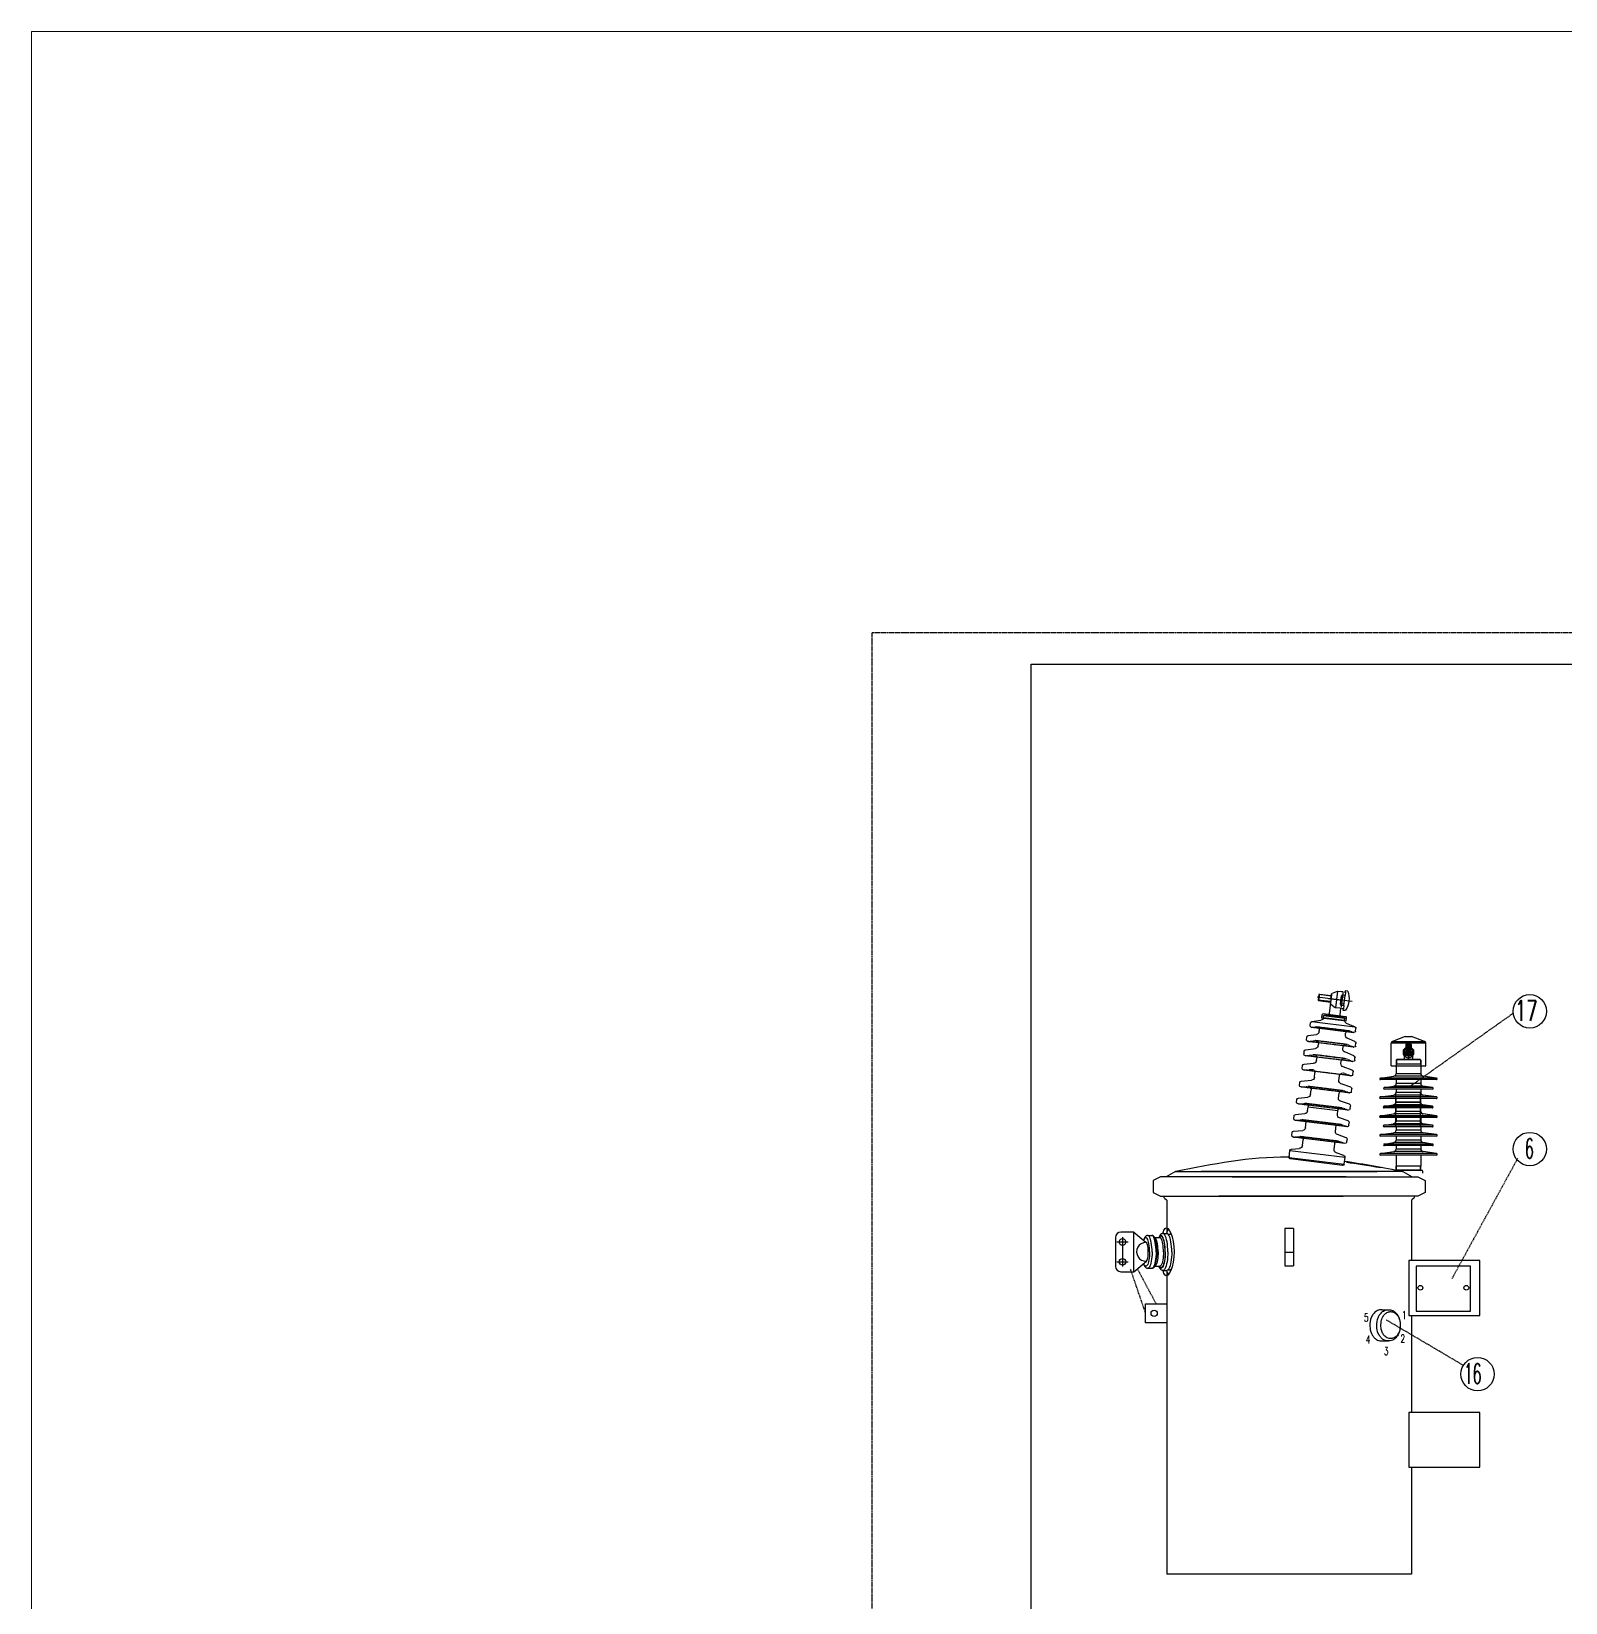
# Model space of a CAD drawing. Extents: x 4438 to 384502, y -178203 to -21188.
# Drawn here: x 372176 to 374101, y -173064 to -171093 of the extents above; entities that cross this region are included whole.
import ezdxf

# ---------------------------------------------------------------- set-up
doc = ezdxf.new("R2010")
doc.units = 0
doc.header["$LTSCALE"] = 8
doc.header["$MEASUREMENT"] = 0
doc.linetypes.add('ACAD_ISO04W100', pattern=[30, 24, -3, 0, -3])
doc.linetypes.add('HIDDEN', pattern=[0.375, 0.25, -0.125])
doc.layers.get('0').update_dxf_attribs({"linetype": 'CONTINUOUS'})
for name, color, linetype in [('CEN', 1, 'ACAD_ISO04W100'), ('DEFAULT_2', 8, 'HIDDEN'), ('PL', 5, 'CONTINUOUS')]:
    doc.layers.add(name, color=color, linetype=linetype)
doc.layers.add('细', color=7, linetype='CONTINUOUS', lineweight=20)
doc.styles.get("Standard").update_dxf_attribs({"font": 'txt.shx', "width": 0.5, "bigfont": 'intecad.shx'})

# ---------------------------------------------------------------- blocks, each defined once
blk = doc.blocks.new('8')
at = {"color": 7, "linetype": 'Continuous'}
for p, q in [((3524.1, -370.5), (3524.1, -365.8)), ((3526.4, -362.8), (3542.2, -358.6)), ((3605.1, -362.8), (3526.4, -362.8)), ((3546.3, -353.2), (3546.3, -350.2)), ((3546.3, -350.2), (3585.2, -350.2)), ((3585.2, -353.2), (3546.3, -353.2)), ((3547.8, -348.7), (3583.7, -348.7)), ((3585.2, -353.2), (3585.2, -350.2)), ((3605.1, -362.8), (3589.3, -358.6)), ((3607.4, -370.5), (3607.4, -365.8)), ((3520.8, -396.7), (3520.8, -391.9)), ((3523.1, -389), (3537.5, -385.1)), ((3527.1, -373.6), (3604.4, -373.6)), ((3541.6, -379.7), (3541.6, -377.1)), ((3589.9, -379.7), (3589.9, -377.1)), ((3608.5, -389), (3594, -385.1)), ((3610.7, -396.7), (3610.7, -391.9)), ((3519.4, -422.8), (3519.4, -418.1)), ((3521.7, -415.1), (3539.1, -410.4)), ((3522.4, -425.9), (3609.1, -425.9)), ((3523.8, -399.7), (3607.7, -399.7)), ((3543.3, -405.1), (3543.3, -401.9)), ((3543.3, -432.2), (3543.3, -427.7)), ((3588.2, -405.1), (3588.2, -401.9)), ((3588.2, -432.2), (3588.2, -427.7)), ((3609.8, -415.1), (3592.4, -410.4)), ((3612.1, -422.8), (3612.1, -418.1)), ((3519.4, -449), (3519.4, -444.3)), ((3521.8, -441.3), (3538.8, -437.7)), ((3522.4, -452), (3609.1, -452)), ((3543.3, -463.1), (3543.3, -454.6)), ((3588.2, -463.1), (3588.2, -454.6)), ((3609.7, -441.3), (3592.7, -437.7)), ((3612.1, -449), (3612.1, -444.3)), ((3518, -480.1), (3518, -475.5)), ((3520.4, -472.5), (3538.8, -468.6)), ((3521.1, -483.2), (3610.5, -483.2)), ((3611.1, -472.5), (3592.7, -468.6)), ((3613.5, -480.1), (3613.5, -475.5)), ((3516.7, -511.3), (3516.7, -506.6)), ((3519.1, -503.6), (3535.7, -500.1)), ((3540.1, -494.7), (3540.1, -486.1)), ((3591.4, -494.7), (3591.4, -486.1)), ((3612.4, -503.6), (3595.8, -500.1)), ((3614.8, -511.3), (3614.8, -506.6)), ((3515.3, -541.5), (3515.3, -536.8)), ((3517.7, -533.8), (3534, -530.3)), ((3519.8, -514.4), (3611.7, -514.4)), ((3538.4, -524.9), (3538.4, -517.4)), ((3593.1, -517.4), (3538.4, -517.4)), ((3593.1, -524.9), (3593.1, -517.4)), ((3613.8, -533.8), (3597.5, -530.3)), ((3616.2, -541.5), (3616.2, -536.8)), ((3515.3, -572.1), (3515.3, -567.4)), ((3517.7, -564.5), (3534, -561)), ((3518.4, -544.5), (3613.1, -544.5)), ((3538.4, -555.5), (3538.4, -544.4)), ((3593.1, -555.5), (3593.1, -544.4)), ((3613.8, -564.5), (3597.5, -561)), ((3616.2, -572.1), (3616.2, -567.4)), ((3517.7, -597.1), (3532.4, -594)), ((3518.4, -575.2), (3613.1, -575.2)), ((3536.8, -588.5), (3536.8, -578.2)), ((3594.7, -588.5), (3594.7, -578.2)), ((3613.8, -597.1), (3599.1, -594)), ((3515.3, -612.6), (3515.3, -600.1)), ((3616.2, -600.1), (3515.3, -600.1)), ((3616.2, -612.6), (3515.3, -612.6)), ((3517.9, -615.2), (3613.6, -615.2)), ((3616.2, -612.6), (3616.2, -600.1))]:
    blk.add_line(p, q, dxfattribs=at)
for centre, radius, start, end in [((3527.1, -365.8), 3.05, 105, 180), ((3527.1, -370.5), 3.05, 180, 270), ((3540.7, -353.2), 5.59, 285, 0), ((3547.8, -350.2), 1.52, 90, 180), ((3583.7, -350.2), 1.52, 0, 90), ((3590.8, -353.2), 5.59, 180, 255), ((3604.4, -370.5), 3.05, 270, 0), ((3604.4, -365.8), 3.05, 0, 75), ((3523.8, -391.9), 3.05, 105, 180), ((3523.8, -396.7), 3.05, 180, 270), ((3536, -379.7), 5.59, 285, 0), ((3536, -377.1), 5.59, 0, 39.3839), ((3595.5, -377.1), 5.59, 140.6161, 180), ((3595.5, -379.7), 5.59, 180, 255), ((3607.7, -396.7), 3.05, 270, 0), ((3607.7, -391.9), 3.05, 0, 75), ((3522.4, -418.1), 3.05, 105, 180), ((3522.4, -422.8), 3.05, 180, 270), ((3537.7, -405.1), 5.59, 285, 0), ((3537.7, -401.9), 5.59, 0, 23.2986), ((3537.7, -427.7), 5.59, 0, 19.0102), ((3593.8, -401.9), 5.59, 156.7014, 180), ((3593.8, -405.1), 5.59, 180, 255), ((3593.8, -427.7), 5.59, 160.9898, 180), ((3609.1, -422.8), 3.05, 270, 0), ((3609.1, -418.1), 3.05, 0, 75), ((3522.4, -444.3), 3.05, 102, 180), ((3522.4, -449), 3.05, 180, 270), ((3537.7, -432.2), 5.59, 282, 0), ((3537.7, -454.6), 5.59, 0, 27.3761), ((3593.8, -432.2), 5.59, 180, 258), ((3593.8, -454.6), 5.59, 152.6239, 180), ((3609.1, -449), 3.05, 270, 0), ((3609.1, -444.3), 3.05, 0, 78), ((3521.1, -475.5), 3.05, 102, 180), ((3521.1, -480.1), 3.05, 180, 270), ((3537.7, -463.1), 5.59, 282, 0), ((3534.5, -486.1), 5.59, 0, 31.6884), ((3593.8, -463.1), 5.59, 180, 258), ((3597, -486.1), 5.59, 148.3116, 180), ((3610.5, -480.1), 3.05, 270, 0), ((3610.5, -475.5), 3.05, 0, 78), ((3519.8, -506.6), 3.05, 102, 180), ((3519.8, -511.3), 3.05, 180, 270), ((3534.5, -494.7), 5.59, 282, 0), ((3597, -494.7), 5.59, 180, 258), ((3611.7, -511.3), 3.05, 270, 0), ((3611.7, -506.6), 3.05, 0, 78), ((3518.4, -536.8), 3.05, 102, 180), ((3518.4, -541.5), 3.05, 180, 270), ((3532.9, -524.9), 5.59, 282, 0), ((3532.9, -517.4), 5.59, 0, 32.609), ((3598.6, -517.4), 5.59, 147.391, 180), ((3598.6, -524.9), 5.59, 180, 258), ((3613.1, -541.5), 3.05, 270, 0), ((3613.1, -536.8), 3.05, 0, 78), ((3518.4, -567.4), 3.05, 102, 180), ((3532.9, -555.5), 5.59, 282, 0), ((3598.6, -555.5), 5.59, 180, 258), ((3613.1, -567.4), 3.05, 0, 78), ((3518.4, -572.1), 3.05, 180, 270), ((3518.4, -600.1), 3.05, 102, 180), ((3531.2, -588.5), 5.59, 282, 0), ((3531.2, -578.2), 5.59, 0, 33.2147), ((3600.3, -578.2), 5.59, 146.7853, 180), ((3600.3, -588.5), 5.59, 180, 258), ((3613.1, -572.1), 3.05, 270, 0), ((3613.1, -600.1), 3.05, 0, 78), ((3517.9, -612.6), 2.54, 180, 270), ((3613.6, -612.6), 2.54, 270, 0)]:
    blk.add_arc(centre, radius, start, end, dxfattribs=at)
at = {"layer": 'CEN', "ltscale": 0.5}
for p, q in [((3555.7, -305.1), (3555.7, -330.2)), ((3536.9, -317.7), (3600.7, -317.7)), ((3579.9, -317.7), (3554.9, -317.7))]:
    blk.add_line(p, q, dxfattribs=at)
at = {"layer": 'DEFAULT_2', "color": 8, "linetype": 'HIDDEN'}
for p, q in [((3524.6, -399.6), (3536.2, -396.5)), ((3527.9, -373.4), (3527.1, -373.6)), ((3527.9, -373.4), (3534.6, -371.7)), ((3527.9, -373.4), (3603.6, -373.4)), ((3534.6, -371.7), (3536, -371.5)), ((3534.6, -371.7), (3596.9, -371.7)), ((3536.2, -371.5), (3595.3, -371.5)), ((3536.2, -396.5), (3537.7, -396.3)), ((3536.2, -396.5), (3595.3, -396.5)), ((3537.7, -396.3), (3593.8, -396.3)), ((3595.3, -396.5), (3593.8, -396.3)), ((3606.9, -399.6), (3595.3, -396.5)), ((3596.9, -371.7), (3595.5, -371.5)), ((3603.6, -373.4), (3596.9, -371.7)), ((3603.6, -373.4), (3604.4, -373.6)), ((3523.2, -425.8), (3522.4, -425.9)), ((3523.2, -425.8), (3536.2, -422.3)), ((3523.2, -425.8), (3608.3, -425.8)), ((3524.6, -399.6), (3523.8, -399.7)), ((3524.6, -399.6), (3606.9, -399.6)), ((3536.2, -422.3), (3537.7, -422.1)), ((3536.2, -422.3), (3595.3, -422.3)), ((3537.7, -422.1), (3593.8, -422.1)), ((3595.3, -422.3), (3593.8, -422.1)), ((3608.3, -425.8), (3595.3, -422.3)), ((3606.9, -399.6), (3607.7, -399.7)), ((3608.3, -425.8), (3609.1, -425.9)), ((3523.1, -452), (3522.4, -452)), ((3523.1, -452), (3536.5, -449.1)), ((3523.1, -452), (3608.4, -452)), ((3536.5, -449.1), (3537.7, -449)), ((3595, -449.1), (3593.8, -449)), ((3608.4, -452), (3595, -449.1)), ((3608.4, -452), (3609.1, -452)), ((3521.7, -483.1), (3521.1, -483.2)), ((3521.7, -483.1), (3533.3, -480.6)), ((3521.7, -483.1), (3609.8, -483.1)), ((3533.3, -480.6), (3534.5, -480.5)), ((3533.3, -480.6), (3598.2, -480.6)), ((3534.6, -480.5), (3596.9, -480.5)), ((3598.2, -480.6), (3597, -480.5)), ((3609.8, -483.1), (3598.2, -480.6)), ((3609.8, -483.1), (3610.5, -483.2)), ((3520.4, -514.3), (3531.7, -511.9)), ((3531.7, -511.9), (3532.9, -511.8)), ((3531.7, -511.9), (3599.8, -511.9)), ((3533, -511.8), (3598.5, -511.8)), ((3599.8, -511.9), (3598.6, -511.8)), ((3611.1, -514.3), (3599.8, -511.9)), ((3520.4, -514.3), (3519.8, -514.4)), ((3520.4, -514.3), (3611.1, -514.3)), ((3611.1, -514.3), (3611.7, -514.4)), ((3519, -544.4), (3518.4, -544.5)), ((3519, -544.4), (3530, -542.1)), ((3519, -544.4), (3612.5, -544.4)), ((3530, -542.1), (3531.2, -542)), ((3530, -542.1), (3601.5, -542.1)), ((3531.4, -542), (3600.2, -542)), ((3601.5, -542.1), (3600.3, -542)), ((3612.5, -544.4), (3601.5, -542.1)), ((3612.5, -544.4), (3613.1, -544.5)), ((3519, -575.1), (3518.4, -575.2)), ((3519, -575.1), (3530, -572.8)), ((3519, -575.1), (3612.5, -575.1)), ((3530, -572.8), (3531.2, -572.6)), ((3530, -572.8), (3601.5, -572.8)), ((3531.4, -572.6), (3600.2, -572.6)), ((3601.5, -572.8), (3600.3, -572.6)), ((3612.5, -575.1), (3601.5, -572.8)), ((3612.5, -575.1), (3613.1, -575.2))]:
    blk.add_line(p, q, dxfattribs=at)
for centre, start, end in [((3536, -377.1), 39.3839, 90), ((3537.7, -401.9), 23.2986, 90), ((3593.8, -401.9), 90, 156.7014), ((3595.5, -377.1), 90, 140.6161), ((3537.7, -427.7), 19.0102, 90), ((3593.8, -427.7), 90, 160.9898), ((3537.7, -454.6), 27.3761, 90), ((3593.8, -454.6), 90, 152.6239), ((3534.5, -486.1), 31.6884, 90), ((3597, -486.1), 90, 148.3116), ((3532.9, -517.4), 32.609, 90), ((3598.6, -517.4), 90, 147.391), ((3531.2, -547.6), 33.2147, 90), ((3600.3, -547.6), 90, 146.7853), ((3531.2, -578.2), 33.2147, 90), ((3600.3, -578.2), 90, 146.7853)]:
    blk.add_arc(centre, 5.59, start, end, dxfattribs=at)
at = {"layer": 'PL', "ltscale": 0.5}
for p, q in [((3557.8, -311.7), (3551.7, -311.7)), ((3565.7, -302.7), (3565.7, -332.7)), ((3575.8, -317.7), (3575.8, -309.8)), ((3597.7, -311.7), (3575.8, -311.7)), ((3575.8, -312.7), (3598.7, -312.7)), ((3597.7, -311.7), (3597.7, -323.7)), ((3597.7, -311.7), (3598.7, -312.7)), ((3557.8, -323.7), (3551.7, -323.7)), ((3557.8, -332.7), (3565.2, -332.7)), ((3574.8, -327.2), (3566.2, -332.4)), ((3575.8, -322.7), (3598.7, -322.7)), ((3597.7, -323.7), (3598.7, -322.7))]:
    blk.add_line(p, q, dxfattribs=at)
for points in [[(3547.1, -300.2), (3551.7, -300.2), (3551.7, -302.7)], [(3551.7, -308.7), (3551.7, -326.7)], [(3575.8, -309.8), (3575.8, -344.7)], [(3598.7, -312.7), (3598.7, -322.7)], [(3551.7, -332.7), (3551.7, -335.2), (3547.1, -335.2)], [(3555.8, -344.7), (3555.8, -332.7)], [(3597.7, -323.7), (3575.8, -323.7)]]:
    blk.add_lwpolyline(points, dxfattribs=at)
for points in [[(3557.8, -302.7), (3550.8, -302.7), (3550.8, -308.7), (3555.8, -308.7, -0.414214), (3557.8, -310.7), (3557.8, -324.7, -0.414214), (3555.8, -326.7), (3550.8, -326.7), (3550.8, -332.7), (3557.8, -332.7)], [(3555.8, -302.7), (3565.2, -302.7, -0.135933), (3566.2, -302.9), (3574.8, -308.1)]]:
    blk.add_lwpolyline(points, format="xyb", dxfattribs=at)
blk.add_lwpolyline([(3545.3, -346.7), (3586.3, -346.7, -0.414214), (3588.3, -348.7), (3588.3, -353.7), (3543.3, -353.7), (3543.3, -348.7, -0.414214)], format="xyb", close=True, dxfattribs=at)
for centre, radius, start, end in [((3579.7, -317.7), 37, 151.7725, 208.2275), ((3573.8, -309.8), 2, 0, 59.0362), ((3565.2, -330.7), 2, 270, 300.9638), ((3573.8, -325.5), 2, 300.9638, 0), ((3553.8, -344.7), 2, 270, 0), ((3577.8, -344.7), 2, 180, 270)]:
    blk.add_arc(centre, radius, start, end, dxfattribs=at)

msp = doc.modelspace()

# ---------------------------------------------------------------- hatches: boundary and pattern name
at = {"layer": 'PL', "ltscale": 0.5}
h = msp.add_hatch(dxfattribs=at)
h.set_pattern_fill('ANSI31', color=256, scale=0.32832, style=0)
h.set_pattern_definition([(135, (332048.2703, -166382.0133), (0.737099422, 0.737099422), [])])
edge = h.paths.add_edge_path()
edge.add_line((373907.523, -172364.068), (373906.998, -172363.543))
edge.add_line((373907.523, -172364.068), (373907.523, -172369.505))
edge.add_spline(control_points=[(373907.523, -172369.505), (373907.347, -172369.624), (373907.17, -172369.744), (373906.998, -172369.818)], knot_values=[0, 0, 0, 0, 0.80577073, 0.80577073, 0.80577073, 0.80577073], degree=3, periodic=0)
edge.add_line((373906.998, -172369.818), (373906.998, -172363.543))
edge = h.paths.add_edge_path()
edge.add_line((373901.482, -172363.543), (373901.614, -172363.411))
edge.add_line((373901.614, -172363.411), (373902.599, -172363.411))
edge.add_line((373902.599, -172363.411), (373902.599, -172365.053))
edge.add_line((373902.599, -172365.053), (373905.882, -172365.053))
edge.add_line((373905.882, -172365.053), (373905.882, -172363.411))
edge.add_line((373905.882, -172363.411), (373906.867, -172363.411))
edge.add_line((373906.867, -172363.411), (373906.998, -172363.543))
edge.add_line((373906.998, -172363.543), (373906.998, -172369.818))
edge.add_spline(control_points=[(373906.998, -172369.818), (373906.801, -172369.904), (373906.381, -172369.963), (373905.81, -172369.055), (373905.411, -172369.8), (373905.156, -172369.967), (373905.135, -172369.978)], knot_values=[0.80577073, 0.80577073, 0.80577073, 0.80577073, 1.7319355, 2.84261248, 4.13342635, 4.24435995, 4.24435995, 4.24435995, 4.24435995], degree=3, periodic=0)
edge.add_line((373905.135, -172369.978), (373904.472, -172369.978))
edge.add_spline(control_points=[(373904.472, -172369.978), (373903.992, -172369.799), (373902.983, -172368.991), (373901.994, -172370.111), (373901.54, -172369.755), (373901.482, -172369.713)], knot_values=[5.35345922, 5.35345922, 5.35345922, 5.35345922, 7.61653516, 9.67877515, 9.97904513, 9.97904513, 9.97904513, 9.97904513], degree=3, periodic=0)
edge.add_spline(control_points=[(373900.957, -172369.787), (373901.06, -172369.699), (373901.235, -172369.549), (373901.41, -172369.661), (373901.482, -172369.713)], knot_values=[9.97904513, 9.97904513, 9.97904513, 9.97904513, 10.51765451, 10.89809679, 10.89809679, 10.89809679, 10.89809679], degree=3, periodic=0)
edge.add_line((373901.482, -172369.713), (373901.482, -172363.543))
edge = h.paths.add_edge_path()
edge.add_line((373900.957, -172364.068), (373901.482, -172363.543))
edge.add_line((373901.482, -172363.543), (373901.482, -172369.713))
edge.add_spline(control_points=[(373901.482, -172369.713), (373901.41, -172369.661), (373901.235, -172369.549), (373901.06, -172369.699), (373900.957, -172369.787)], knot_values=[9.97904513, 9.97904513, 9.97904513, 9.97904513, 10.35948741, 10.89809679, 10.89809679, 10.89809679, 10.89809679], degree=3, periodic=0)
edge.add_line((373900.957, -172369.787), (373900.957, -172364.068))

# ---------------------------------------------------------------- linework, layer by layer
at = {"color": 7, "linetype": 'HIDDEN', "ltscale": 0.5}
for p, q in [((373554.919, -172645.605), (373574.046, -172701.37)), ((373554.919, -172645.605), (373574.046, -172701.37)), ((373563.944, -172645.605), (373587.432, -172689.53)), ((373563.944, -172645.605), (373587.432, -172689.53))]:
    msp.add_line(p, q, dxfattribs=at)
at = {"color": 7}
msp.add_lwpolyline([(373430.861, -171887.027), (376544.206, -171887.027), (376544.206, -174397.729), (373430.861, -174397.729)], close=True, dxfattribs=at)
at = {"color": 1}
for centre in [(374056.572, -172322.472), (374056.572, -172495.287), (373990.937, -172777.768)]:
    msp.add_circle(centre, 20.944, dxfattribs=at)
at = {"layer": 'CEN', "ltscale": 0.5}
for p, q in [((373538.204, -172611.896), (373552.536, -172611.896)), ((373545.37, -172605.862), (373545.37, -172642.849)), ((373545.37, -172605.862), (373545.37, -172642.849)), ((373538.204, -172636.816), (373552.536, -172636.816))]:
    msp.add_line(p, q, dxfattribs=at)
at = {"layer": 'PL', "color": 1, "linetype": 'HIDDEN', "ltscale": 0.5}
for p, q in [((374035.769, -172324.899), (373904.24, -172418.056)), ((374041.197, -172507.214), (373958.716, -172658.079)), ((373973.137, -172766.73), (373876.084, -172709.52))]:
    msp.add_line(p, q, dxfattribs=at)
at = {"layer": 'PL', "ltscale": 0.5}
for p, q in [((373882.571, -172390.99), (373882.571, -172362.613)), ((373925.909, -172362.613), (373882.571, -172362.613)), ((373900.3, -172354.218), (373884.285, -172360.15)), ((373884.285, -172360.15), (373924.195, -172360.15)), ((373900.3, -172354.218), (373908.18, -172354.218)), ((373901.614, -172363.411), (373900.957, -172364.068)), ((373900.957, -172364.068), (373900.957, -172369.978)), ((373901.482, -172363.543), (373901.482, -172369.978)), ((373903.912, -172363.411), (373901.614, -172363.411)), ((373902.599, -172365.053), (373902.599, -172363.411)), ((373905.882, -172365.053), (373902.599, -172365.053)), ((373903.72, -172363.652), (373903.72, -172364.812)), ((373903.912, -172363.411), (373903.912, -172365.053)), ((373904.569, -172365.053), (373904.569, -172363.411)), ((373906.867, -172363.411), (373904.569, -172363.411)), ((373904.761, -172364.837), (373904.761, -172363.627)), ((373905.882, -172365.053), (373905.882, -172363.411)), ((373906.867, -172363.411), (373907.523, -172364.068)), ((373906.998, -172363.543), (373906.998, -172369.978)), ((373907.523, -172364.068), (373907.523, -172369.978)), ((373924.195, -172360.15), (373908.18, -172354.218)), ((373925.909, -172390.99), (373925.909, -172362.613)), ((373888.809, -172383.898), (373888.809, -172388.758)), ((373889.203, -172383.898), (373889.203, -172388.758)), ((373918.883, -172383.11), (373889.597, -172383.11)), ((373918.883, -172383.504), (373889.597, -172383.504)), ((373903.051, -172373.439), (373898.002, -172373.439)), ((373903.051, -172374.424), (373898.002, -172374.424)), ((373898.331, -172377.858), (373898.331, -172375.231)), ((373898.331, -172375.231), (373910.15, -172375.231)), ((373898.331, -172376.544), (373910.15, -172376.544)), ((373898.331, -172377.201), (373910.15, -172377.201)), ((373898.331, -172377.858), (373910.15, -172377.858)), ((373898.838, -172370.774), (373898.838, -172374.435)), ((373898.838, -172378.654), (373898.838, -172382.314)), ((373903.051, -172373.439), (373899.029, -172369.417)), ((373903.051, -172374.424), (373899.029, -172378.446)), ((373903.748, -172372.742), (373899.726, -172368.72)), ((373903.748, -172375.12), (373899.726, -172379.142)), ((373908.129, -172369.978), (373900.352, -172369.978)), ((373902.751, -172376.544), (373903.839, -172375.231)), ((373903.748, -172367.054), (373903.748, -172372.742)), ((373903.748, -172375.12), (373903.748, -172380.808)), ((373903.884, -172376.544), (373904.972, -172375.231)), ((373904.24, -172374.435), (373904.24, -172370.774)), ((373904.24, -172371.61), (373904.24, -172379.289)), ((373904.24, -172382.314), (373904.24, -172378.654)), ((373904.733, -172367.054), (373904.733, -172372.742)), ((373908.755, -172368.72), (373904.733, -172372.742)), ((373908.755, -172379.142), (373904.733, -172375.12)), ((373904.733, -172375.12), (373904.733, -172380.808)), ((373909.451, -172369.417), (373905.429, -172373.439)), ((373910.478, -172373.439), (373905.429, -172373.439)), ((373910.478, -172374.424), (373905.429, -172374.424)), ((373909.451, -172378.446), (373905.429, -172374.424)), ((373909.642, -172374.435), (373909.642, -172370.774)), ((373909.642, -172382.314), (373909.642, -172378.654)), ((373910.15, -172377.858), (373910.15, -172375.231)), ((373919.277, -172383.898), (373919.277, -172388.758)), ((373919.671, -172383.898), (373919.671, -172388.758)), ((373868.98, -172406.237), (373885.961, -172403.969)), ((373882.571, -172390.99), (373925.909, -172390.99)), ((373922.52, -172403.969), (373885.961, -172403.969)), ((373888.809, -172388.758), (373888.809, -172390.99)), ((373889.203, -172388.758), (373888.809, -172388.758)), ((373888.809, -172390.99), (373888.809, -172400.735)), ((373919.671, -172400.735), (373888.809, -172400.735)), ((373919.277, -172388.758), (373889.203, -172388.758)), ((373919.671, -172388.758), (373919.277, -172388.758)), ((373919.671, -172388.758), (373919.671, -172390.99)), ((373919.671, -172390.99), (373919.671, -172400.715)), ((373939.501, -172406.237), (373922.52, -172403.969)), ((373939.501, -172406.237), (373868.98, -172406.237)), ((373939.422, -172408.197), (373869.058, -172408.197)), ((373873.891, -172418.056), (373886.005, -172416.27)), ((373934.589, -172418.056), (373873.891, -172418.056)), ((373934.497, -172420.014), (373873.983, -172420.014)), ((373922.476, -172416.27), (373886.005, -172416.27)), ((373888.326, -172467.292), (373888.565, -172424.417)), ((373888.326, -172467.292), (373888.565, -172424.417)), ((373919.427, -172424.417), (373888.565, -172424.417)), ((373888.809, -172408.197), (373888.809, -172413.022)), ((373919.671, -172413.022), (373888.809, -172413.022)), ((373888.809, -172420.014), (373888.809, -172424.374)), ((373919.671, -172424.374), (373888.809, -172424.374)), ((373919.188, -172467.292), (373919.427, -172424.417)), ((373919.188, -172467.292), (373919.427, -172424.417)), ((373919.671, -172408.197), (373919.671, -172413.022)), ((373919.671, -172420.014), (373919.671, -172424.374)), ((373934.589, -172418.056), (373922.476, -172416.27)), ((373868.735, -172429.919), (373885.716, -172427.651)), ((373939.257, -172429.919), (373868.735, -172429.919)), ((373939.178, -172431.879), (373868.814, -172431.879)), ((373868.98, -172429.876), (373885.961, -172427.608)), ((373939.501, -172429.876), (373868.98, -172429.876)), ((373939.422, -172431.836), (373869.058, -172431.836)), ((373873.405, -172441.738), (373885.519, -172439.952)), ((373934.103, -172441.738), (373873.405, -172441.738)), ((373934.011, -172443.696), (373873.497, -172443.696)), ((373873.65, -172441.695), (373885.763, -172439.909)), ((373934.348, -172441.695), (373873.65, -172441.695)), ((373934.256, -172443.653), (373873.742, -172443.653)), ((373921.99, -172439.952), (373885.519, -172439.952)), ((373922.276, -172427.651), (373885.716, -172427.651)), ((373922.234, -172439.909), (373885.763, -172439.909)), ((373922.52, -172427.608), (373885.961, -172427.608)), ((373888.323, -172431.879), (373888.323, -172436.704)), ((373919.185, -172436.704), (373888.323, -172436.704)), ((373888.323, -172443.696), (373888.323, -172448.056)), ((373888.323, -172443.696), (373888.323, -172448.056)), ((373888.568, -172431.836), (373888.568, -172436.661)), ((373919.43, -172436.661), (373888.568, -172436.661)), ((373888.568, -172443.653), (373888.568, -172448.013)), ((373888.568, -172443.653), (373888.568, -172448.013)), ((373919.185, -172431.879), (373919.185, -172436.704)), ((373919.185, -172443.696), (373919.185, -172448.056)), ((373919.185, -172443.696), (373919.185, -172448.056)), ((373919.43, -172431.836), (373919.43, -172436.661)), ((373919.43, -172443.653), (373919.43, -172448.013)), ((373919.43, -172443.653), (373919.43, -172448.013)), ((373934.103, -172441.738), (373921.99, -172439.952)), ((373934.348, -172441.695), (373922.234, -172439.909)), ((373939.257, -172429.919), (373922.276, -172427.651)), ((373939.501, -172429.876), (373922.52, -172427.608)), ((373868.738, -172453.515), (373885.719, -172451.247)), ((373939.259, -172453.515), (373868.738, -172453.515)), ((373939.18, -172455.475), (373868.817, -172455.475)), ((373868.977, -172453.558), (373885.958, -172451.29)), ((373939.498, -172453.558), (373868.977, -172453.558)), ((373939.419, -172455.518), (373869.056, -172455.518)), ((373873.408, -172465.334), (373885.521, -172463.548)), ((373873.889, -172465.377), (373886.002, -172463.591)), ((373921.992, -172463.548), (373885.521, -172463.548)), ((373922.278, -172451.247), (373885.719, -172451.247)), ((373922.517, -172451.29), (373885.958, -172451.29)), ((373922.473, -172463.591), (373886.002, -172463.591)), ((373888.326, -172455.475), (373888.326, -172460.3)), ((373919.188, -172460.3), (373888.326, -172460.3)), ((373919.43, -172448.013), (373888.568, -172448.013)), ((373919.669, -172448.056), (373888.807, -172448.056)), ((373888.807, -172455.518), (373888.807, -172460.343)), ((373919.669, -172460.343), (373888.807, -172460.343)), ((373919.188, -172455.475), (373919.188, -172460.3)), ((373919.669, -172455.518), (373919.669, -172460.343)), ((373934.106, -172465.334), (373921.992, -172463.548)), ((373939.259, -172453.515), (373922.278, -172451.247)), ((373934.587, -172465.377), (373922.473, -172463.591)), ((373939.498, -172453.558), (373922.517, -172451.29)), ((373868.977, -172477.197), (373885.958, -172474.929)), ((373939.498, -172477.197), (373868.977, -172477.197)), ((373939.419, -172479.157), (373869.056, -172479.157)), ((373934.106, -172465.334), (373873.408, -172465.334)), ((373934.014, -172467.292), (373873.5, -172467.292)), ((373934.587, -172465.377), (373873.889, -172465.377)), ((373934.495, -172467.335), (373873.981, -172467.335)), ((373922.517, -172474.929), (373885.958, -172474.929)), ((373888.807, -172467.335), (373888.807, -172471.695)), ((373888.807, -172467.335), (373888.807, -172471.695)), ((373919.669, -172471.695), (373888.807, -172471.695)), ((373888.807, -172479.157), (373888.807, -172483.982)), ((373919.669, -172483.982), (373888.807, -172483.982)), ((373919.669, -172467.335), (373919.669, -172471.695)), ((373919.669, -172467.335), (373919.669, -172471.695)), ((373919.669, -172479.157), (373919.669, -172483.982)), ((373939.498, -172477.197), (373922.517, -172474.929)), ((373868.977, -172500.836), (373885.958, -172498.568)), ((373939.498, -172500.836), (373868.977, -172500.836)), ((373939.419, -172502.796), (373869.056, -172502.796)), ((373873.889, -172489.016), (373886.002, -172487.23)), ((373934.587, -172489.016), (373873.889, -172489.016)), ((373934.495, -172490.974), (373873.981, -172490.974)), ((373922.517, -172498.568), (373885.958, -172498.568)), ((373922.473, -172487.23), (373886.002, -172487.23)), ((373888.807, -172490.974), (373888.807, -172495.334)), ((373888.807, -172490.974), (373888.807, -172495.334)), ((373919.669, -172495.334), (373888.807, -172495.334)), ((373888.807, -172502.796), (373888.807, -172516.713)), ((373919.669, -172490.974), (373919.669, -172495.334)), ((373919.669, -172490.974), (373919.669, -172495.334)), ((373919.669, -172502.796), (373919.669, -172516.713)), ((373934.587, -172489.016), (373922.473, -172487.23)), ((373939.498, -172500.836), (373922.517, -172498.568)), ((373921.747, -172522.36), (373886.983, -172522.36)), ((373889.2, -172516.713), (373888.807, -172516.713)), ((373888.807, -172521.572), (373888.807, -172516.713)), ((373889.2, -172516.713), (373888.807, -172516.713)), ((373888.807, -172521.572), (373888.807, -172516.713)), ((373889.2, -172521.572), (373889.2, -172516.713)), ((373919.275, -172516.713), (373889.2, -172516.713)), ((373889.2, -172521.572), (373889.2, -172516.713)), ((373919.275, -172516.713), (373889.2, -172516.713)), ((373918.881, -172521.966), (373889.594, -172521.966)), ((373918.881, -172522.36), (373889.594, -172522.36)), ((373918.881, -172522.36), (373889.594, -172522.36)), ((373919.669, -172516.713), (373919.275, -172516.713)), ((373919.275, -172521.572), (373919.275, -172516.713)), ((373919.669, -172516.713), (373919.275, -172516.713)), ((373919.275, -172521.572), (373919.275, -172516.713)), ((373919.669, -172521.572), (373919.669, -172516.713)), ((373919.669, -172521.572), (373919.669, -172516.713)), ((373922.433, -172525.358), (373922.144, -172522.938)), ((373559.538, -172599.464), (373574.585, -172612.344)), ((373596.133, -172601.19), (373601.105, -172601.19)), ((373601.363, -172598.349), (373600.405, -172601.19)), ((373602.863, -172595.949), (373601.363, -172598.349)), ((373602.699, -172602.048), (373605.249, -172602.048)), ((373577.071, -172603.764), (373582.096, -172603.764)), ((373585.592, -172606.338), (373591.989, -172606.338)), ((373591.989, -172606.338), (373592.102, -172606.319)), ((373592.337, -172606.388), (373591.989, -172606.338)), ((373601.587, -172614.732), (373601.177, -172611.831)), ((373559.538, -172649.248), (373575.348, -172636)), ((373601.587, -172633.979), (373601.177, -172636.88)), ((373577.071, -172644.948), (373582.096, -172644.948)), ((373585.59, -172642.374), (373591.989, -172642.374)), ((373592.337, -172642.323), (373591.989, -172642.374)), ((373596.133, -172647.522), (373601.105, -172647.522)), ((373602.699, -172646.664), (373605.249, -172646.664))]:
    msp.add_line(p, q, dxfattribs=at)
at = {"layer": 'PL', "color": 7, "ltscale": 0.5}
for p, q in [((373611.783, -172523.408), (373600.1, -172530.178)), ((373611.783, -172523.408), (373864.878, -172523.425)), ((373897.172, -172523.408), (373644.077, -172523.425)), ((373897.172, -172523.408), (373908.855, -172530.178)), ((373592.985, -172530.214), (373583.946, -172534.734)), ((373583.946, -172534.734), (373583.946, -172549.798)), ((373825.952, -172530.214), (373592.985, -172530.214)), ((373683.003, -172530.214), (373835.611, -172530.214)), ((373683.003, -172530.214), (373915.97, -172530.214)), ((373915.97, -172530.214), (373925.009, -172534.734)), ((373925.009, -172534.734), (373925.009, -172549.798)), ((373583.946, -172549.798), (373592.985, -172554.318)), ((373592.985, -172554.318), (373822.105, -172554.318)), ((373598.518, -172557.465), (373600.23, -172558.486)), ((373600.818, -172559.522), (373600.818, -172599.64)), ((373822.105, -172554.318), (373666.313, -172554.318)), ((373915.97, -172554.318), (373686.85, -172554.318)), ((373908.137, -172559.522), (373908.137, -172599.64)), ((373910.437, -172557.465), (373908.725, -172558.486)), ((373925.009, -172549.798), (373915.97, -172554.318)), ((373908.137, -172581.894), (373908.137, -172635.301)), ((373759.834, -172594.931), (373749.121, -172594.931)), ((373749.121, -172594.931), (373749.121, -172641.799)), ((373759.834, -172594.931), (373759.834, -172641.799)), ((373759.834, -172625.06), (373749.121, -172625.06)), ((373749.121, -172641.799), (373759.834, -172641.799)), ((373904.563, -172635.301), (373904.563, -172703.995)), ((373993.657, -172635.301), (373904.563, -172635.301)), ((373993.657, -172703.995), (373993.657, -172635.301)), ((373993.657, -172703.995), (373993.657, -172635.301)), ((373600.818, -172649.905), (373600.818, -172677.727)), ((373600.818, -172649.905), (373600.818, -172677.727)), ((373600.818, -172677.727), (373600.818, -172840.326)), ((373870.628, -172696.842), (373879.182, -172696.842)), ((373904.563, -172703.995), (373993.657, -172703.995)), ((373908.09, -172703.995), (373993.657, -172703.995)), ((373908.137, -172703.995), (373908.137, -172825.738)), ((373908.137, -172703.995), (373908.137, -172704.578)), ((373908.137, -172703.995), (373908.137, -172825.738)), ((373908.137, -172703.995), (373908.137, -172704.578)), ((373908.137, -172703.995), (373908.137, -172704.578)), ((373908.137, -172703.995), (373908.137, -172704.578)), ((373870.628, -172736.117), (373879.182, -172736.117)), ((373600.818, -172801.652), (373600.818, -172917.94)), ((373904.563, -172825.738), (373904.563, -172894.433)), ((373993.657, -172825.738), (373904.563, -172825.738)), ((373993.657, -172894.433), (373993.657, -172825.738)), ((373993.657, -172894.433), (373993.657, -172825.738)), ((373904.563, -172894.433), (373993.657, -172894.433)), ((373908.09, -172894.433), (373993.657, -172894.433)), ((373908.137, -172895.016), (373908.137, -173028.833)), ((373600.818, -172917.94), (373600.818, -173028.833)), ((373908.137, -173028.833), (373600.818, -173028.833))]:
    msp.add_line(p, q, dxfattribs=at)
at = {"layer": 'PL', "color": 1, "linetype": 'HIDDEN', "ltscale": 0.5}
msp.add_lwpolyline([(373231.287, -171847.112), (376584.12, -171847.112), (376584.12, -174437.644), (373231.287, -174437.644)], close=True, dxfattribs=at)
at = {"layer": 'PL', "ltscale": 0.5}
for points in [[(373898.002, -172376.854), (373898.002, -172370.981)], [(373910.478, -172370.981), (373910.478, -172376.854)], [(373596.133, -172601.19), (373595.02, -172601.348), (373593.929, -172601.838), (373592.919, -172602.66), (373592.01, -172603.81), (373591.168, -172605.362), (373590.792, -172606.338)], [(373601.177, -172611.831), (373600.664, -172609.185), (373600.059, -172606.848), (373599.374, -172604.867), (373598.624, -172603.283), (373597.822, -172602.128), (373596.986, -172601.425), (373596.133, -172601.19)], [(373596.176, -172601.197), (373596.23, -172600.869), (373597.295, -172597.286), (373598.654, -172595.073), (373600.277, -172594.326)], [(373600.277, -172594.326), (373602.101, -172595.073), (373604.026, -172597.286), (373605.916, -172600.869)], [(373605.032, -172606.848), (373604.347, -172604.867), (373603.596, -172603.283), (373602.795, -172602.128), (373601.959, -172601.425), (373601.105, -172601.19)], [(373606.533, -172602.606), (373605.681, -172602.11), (373605.249, -172602.048)], [(373605.916, -172600.869), (373607.611, -172605.643), (373608.953, -172611.354), (373609.811, -172617.698), (373610.106, -172624.356)], [(373577.071, -172603.764), (373576.043, -172603.905), (373575.037, -172604.34), (373574.105, -172605.069), (373573.276, -172606.081), (373572.52, -172607.418), (373571.805, -172609.203), (373571.612, -172609.873)], [(373579.248, -172624.356), (373579.196, -172621.67), (373579.041, -172619.045), (373578.786, -172616.538), (373578.438, -172614.206), (373578.003, -172612.1), (373577.492, -172610.268), (373576.917, -172608.751), (373576.289, -172607.583), (373575.623, -172606.789), (373574.933, -172606.388), (373574.236, -172606.388), (373573.547, -172606.789), (373572.881, -172607.583), (373572.253, -172608.751), (373571.774, -172610.013)], [(373577.694, -172624.356), (373577.651, -172622.378), (373577.525, -172620.455), (373577.319, -172618.638), (373577.038, -172616.978), (373576.691, -172615.518), (373576.285, -172614.299), (373575.834, -172613.355), (373575.348, -172612.711), (373574.842, -172612.385), (373574.585, -172612.344)], [(373582.401, -172624.356), (373582.341, -172621.286), (373582.164, -172618.286), (373581.873, -172615.421), (373581.475, -172612.756), (373580.978, -172610.349), (373580.394, -172608.256), (373579.736, -172606.522), (373579.018, -172605.187), (373578.257, -172604.28), (373577.469, -172603.821), (373577.071, -172603.764)], [(373583.282, -172604.28), (373582.495, -172603.821), (373582.096, -172603.764)], [(373585.765, -172606.606), (373584.948, -172605.334), (373584.064, -172604.458), (373583.095, -172603.934), (373582.096, -172603.764)], [(373587.426, -172624.356), (373587.366, -172621.286), (373587.189, -172618.286), (373586.898, -172615.421), (373586.5, -172612.756), (373586.003, -172610.349), (373585.419, -172608.256), (373584.761, -172606.522), (373584.044, -172605.187), (373583.282, -172604.28)], [(373589.97, -172624.356), (373589.918, -172621.67), (373589.762, -172619.045), (373589.508, -172616.538), (373589.159, -172614.206), (373588.725, -172612.1), (373588.214, -172610.268), (373587.638, -172608.751), (373587.01, -172607.583), (373586.344, -172606.789), (373585.655, -172606.388), (373585.622, -172606.383)], [(373588.698, -172624.356), (373588.637, -172621.351), (373588.455, -172618.41), (373588.155, -172615.593), (373587.738, -172612.956), (373587.204, -172610.545), (373586.543, -172608.394), (373585.765, -172606.606)], [(373598.976, -172624.356), (373598.917, -172621.286), (373598.739, -172618.286), (373598.448, -172615.421), (373598.05, -172612.756), (373597.553, -172610.349), (373596.969, -172608.256), (373596.311, -172606.522), (373595.594, -172605.187), (373594.832, -172604.28), (373594.045, -172603.821), (373593.248, -172603.821), (373592.461, -172604.28), (373591.699, -172605.187), (373591.081, -172606.338)], [(373598.754, -172624.356), (373598.697, -172621.414), (373598.527, -172618.539), (373598.248, -172615.793), (373597.867, -172613.239), (373597.391, -172610.933), (373596.831, -172608.927), (373596.2, -172607.265), (373595.512, -172605.986), (373594.783, -172605.116), (373594.028, -172604.677), (373593.265, -172604.677), (373592.51, -172605.116), (373591.78, -172605.986), (373591.591, -172606.338)], [(373596.652, -172624.356), (373596.6, -172621.67), (373596.445, -172619.045), (373596.191, -172616.538), (373595.842, -172614.206), (373595.407, -172612.1), (373594.897, -172610.268), (373594.321, -172608.751), (373593.693, -172607.583), (373593.027, -172606.789), (373592.337, -172606.388)], [(373602.129, -172624.356), (373602.068, -172621.059), (373601.886, -172617.829), (373601.587, -172614.732)], [(373607.101, -172624.356), (373607.04, -172621.059), (373606.858, -172617.829), (373606.559, -172614.732), (373606.149, -172611.831), (373605.637, -172609.185), (373605.032, -172606.848)], [(373571.682, -172639.072), (373571.837, -172639.6), (373572.549, -172641.354), (373573.301, -172642.668), (373574.127, -172643.663), (373575.051, -172644.379), (373576.044, -172644.806), (373577.071, -172644.948)], [(373579.248, -172624.356), (373579.196, -172627.041), (373579.041, -172629.666), (373578.786, -172632.173), (373578.438, -172634.505), (373578.003, -172636.611), (373577.492, -172638.443), (373576.917, -172639.96), (373576.289, -172641.128), (373575.623, -172641.922), (373574.933, -172642.323), (373574.236, -172642.323), (373573.547, -172641.922), (373572.881, -172641.128), (373572.253, -172639.96), (373571.86, -172638.923)], [(373575.348, -172636), (373575.834, -172635.356), (373576.285, -172634.412), (373576.691, -172633.193), (373577.038, -172631.733), (373577.319, -172630.073), (373577.525, -172628.256), (373577.651, -172626.333), (373577.694, -172624.356)], [(373582.401, -172624.356), (373582.341, -172627.425), (373582.164, -172630.425), (373581.873, -172633.29), (373581.475, -172635.955), (373580.978, -172638.362), (373580.394, -172640.455), (373579.736, -172642.189), (373579.018, -172643.524), (373578.257, -172644.431), (373577.469, -172644.89), (373577.071, -172644.948)], [(373587.426, -172624.356), (373587.366, -172627.425), (373587.189, -172630.425), (373586.898, -172633.29), (373586.5, -172635.955), (373586.003, -172638.362), (373585.419, -172640.455), (373584.761, -172642.189), (373584.044, -172643.524), (373583.282, -172644.431)], [(373584.961, -172643.361), (373585.78, -172642.075), (373586.559, -172640.273), (373587.215, -172638.122), (373587.745, -172635.715), (373588.159, -172633.084), (373588.457, -172630.277), (373588.638, -172627.347), (373588.698, -172624.356)], [(373589.97, -172624.356), (373589.918, -172627.041), (373589.762, -172629.666), (373589.508, -172632.173), (373589.159, -172634.505), (373588.725, -172636.611), (373588.214, -172638.443), (373587.638, -172639.96), (373587.01, -172641.128), (373586.344, -172641.922), (373585.655, -172642.323), (373585.619, -172642.328)], [(373598.976, -172624.356), (373598.917, -172627.425), (373598.739, -172630.425), (373598.448, -172633.29), (373598.05, -172635.955), (373597.553, -172638.362), (373596.969, -172640.455), (373596.311, -172642.189), (373595.594, -172643.524), (373594.832, -172644.431), (373594.045, -172644.89), (373593.248, -172644.89), (373592.461, -172644.431), (373591.699, -172643.524), (373591.081, -172642.374)], [(373598.754, -172624.356), (373598.697, -172627.297), (373598.527, -172630.172), (373598.248, -172632.918), (373597.867, -172635.472), (373597.391, -172637.778), (373596.831, -172639.784), (373596.2, -172641.446), (373595.512, -172642.725), (373594.783, -172643.595), (373594.028, -172644.034), (373593.265, -172644.034), (373592.51, -172643.595), (373591.78, -172642.725), (373591.591, -172642.374)], [(373596.652, -172624.356), (373596.6, -172627.041), (373596.445, -172629.666), (373596.191, -172632.173), (373595.842, -172634.505), (373595.407, -172636.611), (373594.897, -172638.443), (373594.321, -172639.96), (373593.693, -172641.128), (373593.027, -172641.922), (373592.337, -172642.323)], [(373601.177, -172636.88), (373600.664, -172639.526), (373600.059, -172641.863), (373599.374, -172643.844), (373598.624, -172645.428), (373597.822, -172646.583), (373596.986, -172647.286), (373596.133, -172647.522)], [(373605.032, -172641.863), (373604.347, -172643.844), (373603.596, -172645.428), (373602.795, -172646.583), (373601.959, -172647.286), (373601.105, -172647.522)], [(373602.129, -172624.356), (373602.068, -172627.652), (373601.886, -172630.882), (373601.587, -172633.979)], [(373607.101, -172624.356), (373607.04, -172627.652), (373606.858, -172630.882), (373606.559, -172633.979), (373606.149, -172636.88), (373605.637, -172639.526), (373605.032, -172641.863)], [(373610.106, -172624.356), (373609.811, -172631.014), (373608.953, -172637.357), (373607.611, -172643.068)], [(373582.096, -172644.948), (373583.097, -172644.777), (373584.072, -172644.247), (373584.961, -172643.361)], [(373583.282, -172644.431), (373582.495, -172644.89), (373582.096, -172644.948)], [(373590.792, -172642.374), (373591.197, -172643.412), (373592.035, -172644.939), (373592.939, -172646.072), (373593.942, -172646.881), (373595.021, -172647.363), (373596.133, -172647.522)], [(373591.994, -172642.313), (373592.102, -172642.392), (373591.989, -172642.374)], [(373600.277, -172654.386), (373598.654, -172653.638), (373597.295, -172651.425), (373596.23, -172647.842), (373596.176, -172647.514)], [(373607.611, -172643.068), (373605.916, -172647.842), (373604.026, -172651.425), (373602.101, -172653.638), (373600.277, -172654.386)], [(373600.405, -172647.522), (373601.363, -172650.362), (373602.863, -172652.762)], [(373605.249, -172646.663), (373605.681, -172646.601), (373606.533, -172646.105)]]:
    msp.add_lwpolyline(points, dxfattribs=at)
msp.add_lwpolyline([(373536.466, -172606.184), (373536.466, -172642.528, 0.41421356), (373543.186, -172649.248), (373559.538, -172649.248), (373559.538, -172599.464), (373543.186, -172599.464, 0.41421356)], format="xyb", close=True, dxfattribs=at)
at = {"layer": 'PL', "color": 7, "ltscale": 0.5}
for points in [[(373982.237, -172642.26), (373913.78, -172642.26), (373913.78, -172698.85), (373982.237, -172698.85)], [(373574.046, -172689.53), (373600.818, -172689.53), (373600.818, -172713.21), (373574.046, -172713.21)], [(373574.046, -172689.53), (373600.818, -172689.53), (373600.818, -172713.21), (373574.046, -172713.21)]]:
    msp.add_lwpolyline(points, close=True, dxfattribs=at)
at = {"layer": 'PL', "ltscale": 0.5}
for centre in [(373545.37, -172611.896), (373545.37, -172611.896), (373545.37, -172636.816), (373545.37, -172636.816)]:
    msp.add_circle(centre, 4.2, dxfattribs=at)
at = {"layer": 'PL', "color": 7, "ltscale": 0.5}
for centre, radius in [((373919.167, -172669.428), 2.966), ((373976.85, -172669.428), 2.966), ((373585.044, -172701.313), 3.942), ((373585.044, -172701.313), 3.942)]:
    msp.add_circle(centre, radius, dxfattribs=at)
at = {"layer": 'PL', "ltscale": 0.5}
for centre, radius, start, end in [((373885.198, -172362.613), 2.627, 110.323137, 180), ((373923.283, -172362.613), 2.627, 0, 69.676863), ((373889.597, -172383.898), 0.788, 90, 180), ((373889.597, -172383.898), 0.394, 90, 180), ((373904.24, -172373.917), 6.895, 25.208765, 154.791235), ((373904.24, -172373.917), 6.895, 205.208765, 334.791235), ((373900.46, -172372.021), 2.045, 93.037743, 142.459651), ((373900.46, -172373.189), 2.045, 217.540349, 266.962257), ((373900.46, -172379.9), 2.045, 93.037743, 142.459651), ((373900.46, -172381.068), 2.045, 217.540349, 266.962257), ((373902.619, -172372.021), 2.045, 37.540349, 86.962257), ((373902.619, -172373.189), 2.045, 273.037743, 322.459651), ((373902.619, -172379.9), 2.045, 37.540349, 86.962257), ((373902.619, -172381.068), 2.045, 273.037743, 322.459651), ((373905.862, -172372.021), 2.045, 93.037743, 142.459651), ((373905.862, -172373.189), 2.045, 217.540349, 266.962257), ((373905.862, -172379.9), 2.045, 93.037743, 142.459651), ((373905.862, -172381.068), 2.045, 217.540349, 266.962257), ((373908.021, -172372.021), 2.045, 37.540349, 86.962257), ((373908.021, -172373.189), 2.045, 273.037743, 322.459651), ((373908.021, -172379.9), 2.045, 37.540349, 86.962257), ((373908.021, -172381.068), 2.045, 273.037743, 322.459651), ((373918.883, -172383.898), 0.788, 0, 89.925398), ((373918.883, -172383.898), 0.394, 0, 89.925398), ((373885.526, -172400.715), 3.283, 277.60747, 0), ((373922.954, -172400.715), 3.283, 180, 262.39253), ((373869.11, -172407.214), 0.985, 97.60747, 272), ((373874.035, -172419.03), 0.985, 98.383672, 273), ((373885.282, -172424.397), 3.283, 277.60747, 0), ((373885.526, -172424.354), 3.283, 277.60747, 0), ((373885.526, -172413.022), 3.283, 278.383672, 0), ((373922.71, -172424.397), 3.283, 180, 262.39253), ((373922.954, -172413.022), 3.283, 180, 261.616328), ((373922.954, -172424.354), 3.283, 180, 262.39253), ((373934.446, -172419.03), 0.985, 267, 81.616328), ((373939.37, -172407.214), 0.985, 268, 82.39253), ((373868.866, -172430.895), 0.985, 97.60747, 267), ((373869.11, -172430.853), 0.985, 97.60747, 267), ((373873.549, -172442.712), 0.985, 98.383672, 267), ((373873.793, -172442.669), 0.985, 98.383672, 267), ((373885.04, -172436.704), 3.283, 278.383672, 0), ((373885.284, -172436.661), 3.283, 278.383672, 0), ((373922.469, -172436.704), 3.283, 180, 261.616328), ((373922.713, -172436.661), 3.283, 180, 261.616328), ((373933.96, -172442.712), 0.985, 273, 81.616328), ((373934.204, -172442.669), 0.985, 273, 81.616328), ((373939.126, -172430.895), 0.985, 273, 82.39253), ((373939.37, -172430.853), 0.985, 273, 82.39253), ((373868.868, -172454.492), 0.985, 97.60747, 267), ((373869.107, -172454.535), 0.985, 97.60747, 267), ((373885.043, -172460.3), 3.283, 278.383672, 0), ((373885.284, -172447.993), 3.283, 277.60747, 0), ((373885.523, -172448.036), 3.283, 277.60747, 0), ((373885.523, -172460.343), 3.283, 278.383672, 0), ((373922.471, -172460.3), 3.283, 180, 261.616328), ((373922.713, -172447.993), 3.283, 180, 262.39253), ((373922.952, -172448.036), 3.283, 180, 262.39253), ((373922.952, -172460.343), 3.283, 180, 261.616328), ((373939.129, -172454.492), 0.985, 273, 82.39253), ((373939.368, -172454.535), 0.985, 273, 82.39253), ((373869.107, -172478.174), 0.985, 97.60747, 267), ((373873.552, -172466.308), 0.985, 98.383672, 267), ((373874.032, -172466.351), 0.985, 98.383672, 267), ((373885.523, -172471.675), 3.283, 277.60747, 0), ((373885.523, -172483.982), 3.283, 278.383672, 0), ((373922.952, -172471.675), 3.283, 180, 262.39253), ((373922.952, -172483.982), 3.283, 180, 261.616328), ((373933.962, -172466.308), 0.985, 273, 81.616328), ((373934.443, -172466.351), 0.985, 273, 81.616328), ((373939.368, -172478.174), 0.985, 273, 82.39253), ((373869.107, -172501.813), 0.985, 97.60747, 267), ((373874.032, -172489.99), 0.985, 98.383672, 267), ((373885.523, -172495.314), 3.283, 277.60747, 0), ((373922.952, -172495.314), 3.283, 180, 262.39253), ((373934.443, -172489.99), 0.985, 273, 81.616328), ((373939.368, -172501.813), 0.985, 273, 82.39253), ((373918.881, -172521.572), 0.394, 270.074602, 0), ((373918.881, -172521.572), 0.788, 270.074602, 0), ((373921.492, -172523.016), 0.657, 6.821753, 90), ((373574.844, -172624.176), 11.835, 91.253347, 272.442329)]:
    msp.add_arc(centre, radius, start, end, dxfattribs=at)
at = {"layer": 'PL', "color": 7, "ltscale": 0.5}
for centre, radius, start, end in [((373600.216, -172554.619), 3.314, 174.784091, 180), ((373600.216, -172554.619), 3.314, 180, 239.191278), ((373599.613, -172559.522), 1.205, 0, 59.191278), ((373909.342, -172559.522), 1.205, 120.808722, 180), ((373908.739, -172554.619), 3.314, 300.808722, 0), ((373908.739, -172554.619), 3.314, 0, 5.215909)]:
    msp.add_arc(centre, radius, start, end, dxfattribs=at)
at = {"layer": 'PL', "ltscale": 0.5}
msp.add_open_spline([(373907.523, -172369.505), (373907.143, -172369.761), (373906.52, -172370.182), (373905.81, -172369.055), (373904.876, -172370.799), (373903.243, -172368.696), (373901.913, -172370.203), (373901.293, -172369.501), (373901.06, -172369.699), (373900.957, -172369.787)], degree=3, knots=[0, 0, 0, 0, 1.7319355, 2.84261248, 4.13342635, 7.61653516, 9.67877515, 10.35948741, 10.89809679, 10.89809679, 10.89809679, 10.89809679], dxfattribs=at)
at = {"layer": 'PL', "color": 7, "ltscale": 0.5}
for points, knots in [([(373755.478, -172505.371), (373754.541, -172505.36), (373706.052, -172504.997), (373657.546, -172514.292), (373612.191, -172523.427)], [227.31291771, 227.31291771, 227.31291771, 227.31291771, 232.00656722, 470.69978569, 470.69978569, 470.69978569, 470.69978569]), ([(373870.634, -172696.842), (373869.745, -172696.842), (373868.856, -172696.941), (373867.121, -172697.329), (373866.274, -172697.618), (373864.667, -172698.359), (373863.905, -172698.81), (373862.484, -172699.84), (373861.824, -172700.419), (373860.136, -172702.166), (373859.222, -172703.441), (373857.719, -172706.191), (373857.131, -172707.668), (373855.892, -172712.105), (373855.656, -172717.067), (373856.332, -172723.111), (373857.242, -172726.05), (373859.39, -172729.735), (373860.16, -172730.786), (373861.93, -172732.677), (373862.931, -172733.515), (373864.934, -172734.753), (373865.896, -172735.205), (373867.918, -172735.855), (373868.977, -172736.051), (373870.239, -172736.112), (373870.434, -172736.117), (373870.628, -172736.117), (373870.628, -172736.117), (373870.628, -172736.117), (373870.628, -172736.117)], [3.14123449, 3.14123449, 3.14123449, 3.14123449, 3.29833907, 3.29833907, 3.45667902, 3.45667902, 3.61501897, 3.61501897, 3.77335892, 3.77335892, 4.05483047, 4.05483047, 4.33630202, 4.33630202, 4.86913655, 4.86913655, 5.40197109, 5.40197109, 5.6364312, 5.6364312, 5.8708913, 5.8708913, 6.05985105, 6.05985105, 6.24881079, 6.24881079, 6.28318531, 6.28318531, 6.28318531, 6.2831868, 6.2831868, 6.2831868, 6.2831868]), ([(373879.182, -172736.117), (373879.944, -172736.117), (373880.708, -172736.044), (373882.501, -172735.7), (373883.517, -172735.361), (373885.425, -172734.456), (373886.317, -172733.891), (373887.953, -172732.588), (373888.699, -172731.851), (373890.039, -172730.249), (373890.634, -172729.384), (373892.216, -172726.618), (373892.974, -172724.569), (373893.893, -172720.306), (373894.055, -172718.09), (373893.782, -172711.854), (373893.347, -172709.688), (373892.065, -172706.136), (373891.349, -172704.69), (373889.791, -172702.368), (373889.022, -172701.44), (373887.287, -172699.781), (373886.321, -172699.052), (373884.209, -172697.869), (373883.066, -172697.418), (373881, -172696.948), (373880.106, -172696.844), (373878.313, -172696.84), (373877.417, -172696.939), (373875.675, -172697.329), (373874.828, -172697.618), (373873.221, -172698.359), (373872.459, -172698.81), (373871.038, -172699.84), (373870.378, -172700.419), (373868.69, -172702.166), (373867.776, -172703.441), (373866.273, -172706.191), (373865.685, -172707.668), (373864.446, -172712.105), (373864.21, -172717.067), (373864.886, -172723.111), (373865.796, -172726.05), (373867.944, -172729.735), (373868.714, -172730.786), (373870.484, -172732.677), (373871.485, -172733.515), (373873.488, -172734.753), (373874.45, -172735.205), (373876.472, -172735.855), (373877.531, -172736.051), (373878.793, -172736.112), (373878.988, -172736.117), (373879.182, -172736.117)], [0, 0, 0, 0, 0.13477286, 0.13477286, 0.32375009, 0.32375009, 0.51272732, 0.51272732, 0.70170455, 0.70170455, 0.89068178, 0.89068178, 1.27471098, 1.27471098, 1.65874018, 1.65874018, 2.04276937, 2.04276937, 2.3299971, 2.3299971, 2.54721779, 2.54721779, 2.76443848, 2.76443848, 2.98165917, 2.98165917, 3.13999912, 3.13999912, 3.29833907, 3.29833907, 3.45667902, 3.45667902, 3.61501897, 3.61501897, 3.77335892, 3.77335892, 4.05483047, 4.05483047, 4.33630202, 4.33630202, 4.86913655, 4.86913655, 5.40197109, 5.40197109, 5.6364312, 5.6364312, 5.8708913, 5.8708913, 6.05985105, 6.05985105, 6.24881079, 6.24881079, 6.28318531, 6.28318531, 6.28318531, 6.28318531]), ([(373881.852, -172733.217), (373882.43, -172733.217), (373883.015, -172733.162), (373884.321, -172732.917), (373885.047, -172732.689), (373886.43, -172732.078), (373887.092, -172731.693), (373888.336, -172730.793), (373888.918, -172730.276), (373890.63, -172728.458), (373891.592, -172726.951), (373893.046, -172723.629), (373893.537, -172721.811), (373894.022, -172718.069), (373894.015, -172716.146), (373893.503, -172710.556), (373892.999, -172708.743), (373891.52, -172705.437), (373890.545, -172703.942), (373888.631, -172701.951), (373887.821, -172701.292), (373886.07, -172700.231), (373885.124, -172699.828), (373883.488, -172699.418), (373882.811, -172699.323), (373881.557, -172699.285), (373880.974, -172699.322), (373880.035, -172699.469), (373879.672, -172699.548), (373878.955, -172699.748), (373878.601, -172699.869), (373877.563, -172700.289), (373876.899, -172700.648), (373875.648, -172701.497), (373875.06, -172701.989), (373873.969, -172703.082), (373873.466, -172703.683), (373872.551, -172704.976), (373872.139, -172705.668), (373870.8, -172708.335), (373870.166, -172710.532), (373869.627, -172716.921), (373869.724, -172719.258), (373870.528, -172723.154), (373871.08, -172724.762), (373872.574, -172727.688), (373873.514, -172729.004), (373875.291, -172730.74), (373876.013, -172731.305), (373877.378, -172732.126), (373877.997, -172732.422), (373879.667, -172733.021), (373880.763, -172733.217), (373881.852, -172733.217)], [0, 0, 0, 0, 0.13202136, 0.13202136, 0.30272963, 0.30272963, 0.4734379, 0.4734379, 0.64414617, 0.64414617, 1.01682038, 1.01682038, 1.38949459, 1.38949459, 1.7621688, 1.7621688, 2.134843, 2.134843, 2.50751721, 2.50751721, 2.73679773, 2.73679773, 2.96607824, 2.96607824, 3.12013972, 3.12013972, 3.2519293, 3.2519293, 3.33626603, 3.33626603, 3.42060277, 3.42060277, 3.58927624, 3.58927624, 3.75794972, 3.75794972, 3.92662319, 3.92662319, 4.09529667, 4.09529667, 4.54595269, 4.54595269, 4.99660871, 4.99660871, 5.33760079, 5.33760079, 5.67859287, 5.67859287, 5.88106782, 5.88106782, 6.03477436, 6.03477436, 6.28318531, 6.28318531, 6.28318531, 6.28318531])]:
    msp.add_open_spline(points, degree=3, knots=knots, dxfattribs=at)
for points in [[(373753.477, -172505.371), (373753.783, -172505.368), (373754.089, -172505.364), (373754.394, -172505.362)], [(373823.997, -172510.421), (373848.647, -172513.864), (373873.009, -172518.643), (373896.764, -172523.427)], [(373869.574, -172518.869), (373852.759, -172516.136), (373838.555, -172513.918), (373826.287, -172512.13)]]:
    msp.add_open_spline(points, degree=3, dxfattribs=at)
at = {"layer": '细', "color": 1}
msp.add_lwpolyline([(372175.774, -171092.907), (384501.994, -171092.907), (384501.994, -178202.855), (372175.774, -178202.855)], close=True, dxfattribs=at)

# ---------------------------------------------------------------- block references
at = {"color": 2, "xscale": -0.6912000000000003, "yscale": 0.6912, "zscale": 0.6912, "rotation": 352.9999999917729}
msp.add_blockref('8', (376286.82, -172390.068), dxfattribs=at)

# ---------------------------------------------------------------- texts
at = {"color": 3, "linetype": 'Continuous', "width": 20.24686, "attachment_point": 3, "line_spacing_factor": 0.9}
for s, insert, char_height in [('{\\W0.65;17}', (374066.219, -172309.09), 25.30857), ('6', (374061.444, -172481.906), 25.309), ('16', (373995.809, -172764.387), 25.3086)]:
    msp.add_mtext(s, dxfattribs=dict(at, insert=insert, char_height=char_height))
at = {"layer": 'PL', "color": 7, "ltscale": 0.5, "width": 0.67}
for s, p in [('1', (373896.04, -172708.714)), ('5', (373848.463, -172711.622)), ('4', (373850.763, -172739.19)), ('2', (373894.185, -172738.228)), ('3', (373873.445, -172753.744))]:
    msp.add_text(s, height=10.043, dxfattribs=at).set_placement(p)

doc.saveas('drawing.dxf')
